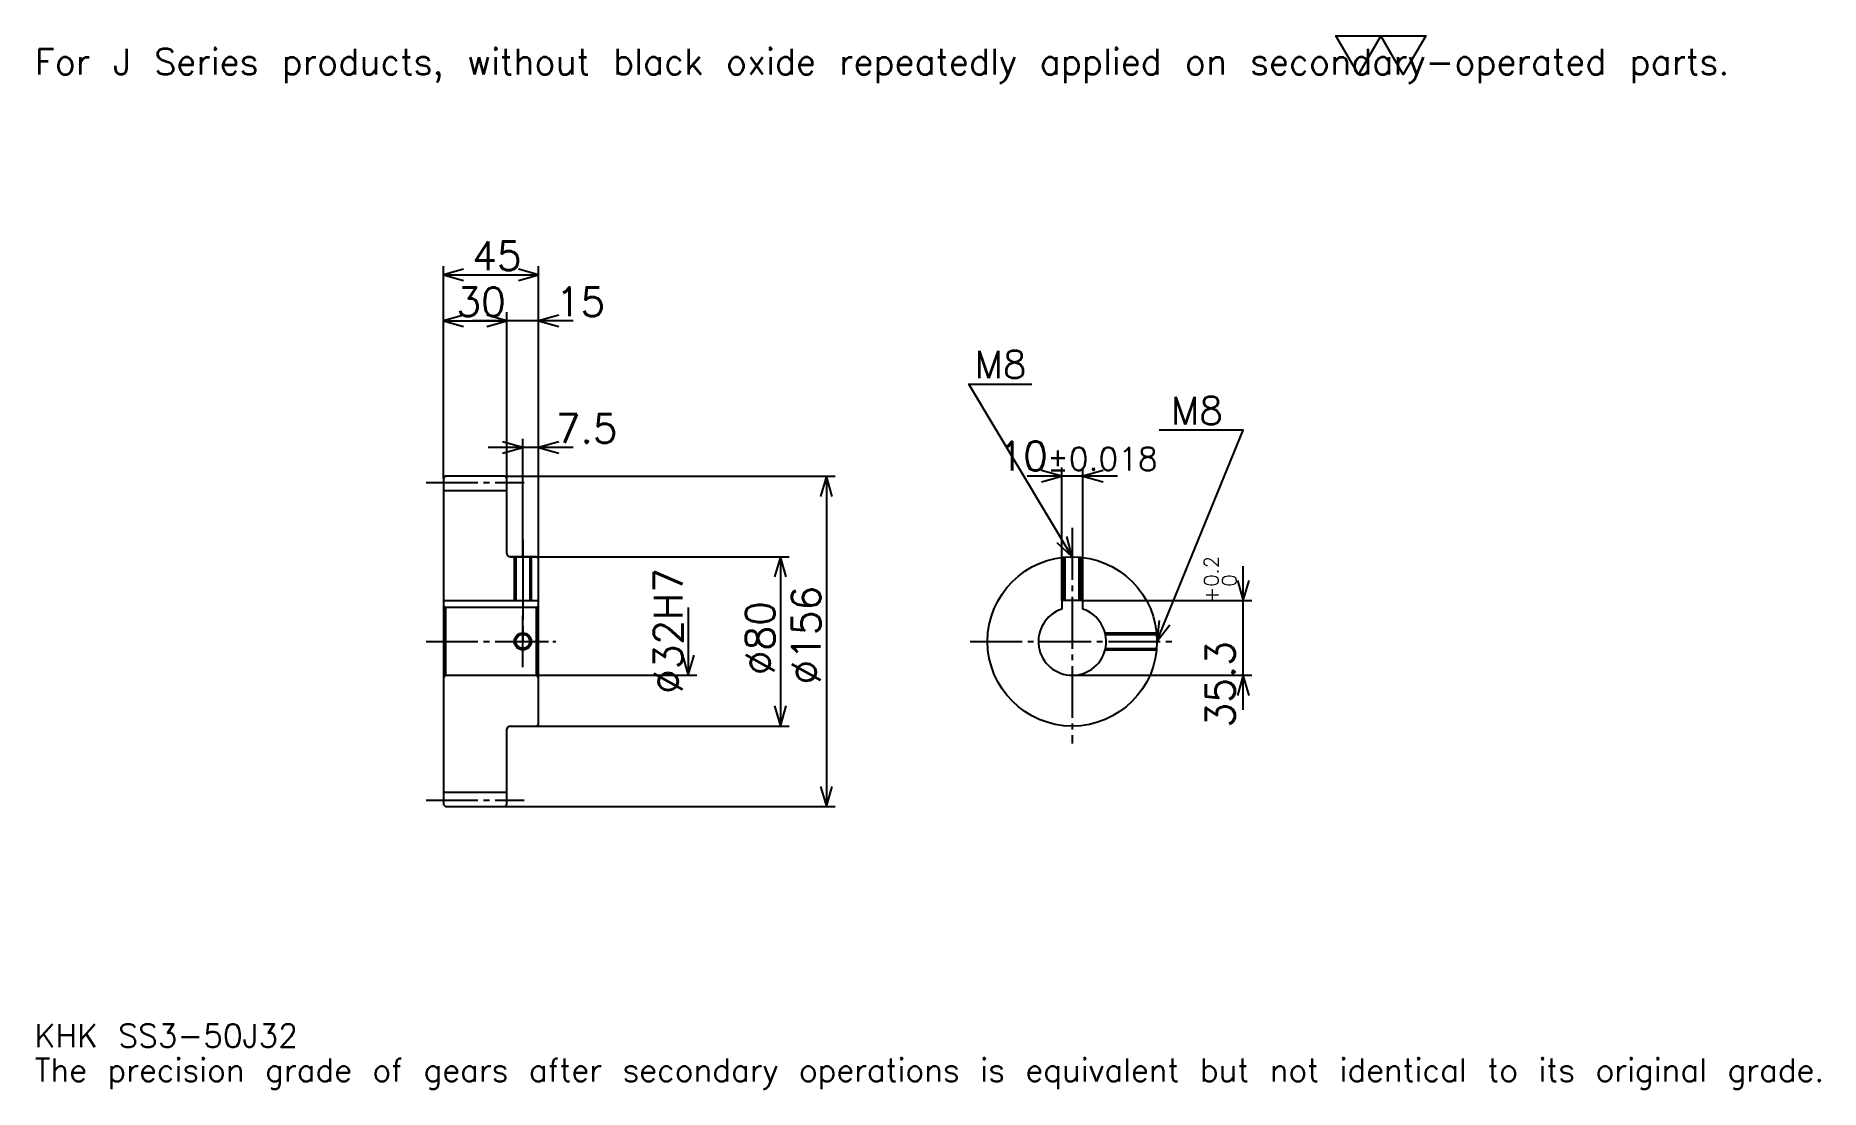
# Model space of a CAD drawing. Extents: x 28 to 870, y 10 to 508.
import ezdxf

# ---------------------------------------------------------------- set-up
doc = ezdxf.new("R2010")
doc.units = 0
doc.linetypes.add('DASHDOT', pattern=[32.608695, 24.456522, -2.717391, 2.717391, -2.717391])
doc.layers.get('0').update_dxf_attribs({"linetype": 'CONTINUOUS'})
doc.layers.add('DASHDOT', color=6, linetype='DASHDOT')
doc.styles.add('KANJI', font='TXT', dxfattribs={"bigfont": 'BIGFONT'})

msp = doc.modelspace()

# ---------------------------------------------------------------- linework, layer by layer
at = {"color": 5}
for p, q in [((220.108688, 299.467407), (220.108688, 398.652161)), ((265.108704, 299.467407), (265.108704, 398.652161)), ((220.108688, 394.576111), (265.108704, 394.576111)), ((220.108688, 372.836975), (250.108688, 372.836975)), ((281.413025, 372.836975), (233.804337, 372.836975)), ((250.108688, 299.467407), (250.108688, 376.913025)), ((281.413025, 313.054352), (241.304337, 313.054352)), ((257.608704, 299.467407), (257.608704, 317.130432)), ((512.065186, 240.767395), (512.065186, 303.586945)), ((522.065186, 240.767395), (522.065186, 303.586945)), ((220.108688, 298.467407), (220.108688, 299.467407)), ((249.108688, 299.467407), (265.108704, 299.467407)), ((250.108688, 298.467407), (250.108688, 299.467407)), ((257.608704, 261.467407), (257.608704, 299.467407)), ((257.608704, 261.467407), (257.608704, 299.467407)), ((265.108704, 299.467407), (405.054321, 299.467407)), ((265.108704, 260.467407), (265.108704, 299.467407)), ((400.978271, 299.467407), (400.978271, 143.467392)), ((538.369568, 299.510864), (495.760864, 299.510864)), ((251.608688, 261.467407), (265.108704, 261.467407)), ((265.108704, 261.467407), (383.315186, 261.467407)), ((379.239136, 261.467407), (379.239136, 181.467392)), ((597.82605, 189.16304), (597.82605, 257.071747)), ((335.760864, 237.467392), (335.760864, 205.467392)), ((522.065186, 240.767395), (601.902161, 240.767395)), ((265.108704, 205.467392), (339.836945, 205.467392)), ((517.065186, 205.467392), (601.902161, 205.467392)), ((251.608688, 181.467392), (265.108704, 181.467392)), ((265.108704, 181.467392), (383.315186, 181.467392)), ((249.108688, 143.467392), (265.108704, 143.467392)), ((265.108704, 143.467392), (405.054321, 143.467392))]:
    msp.add_line(p, q, dxfattribs=at)
at = {"color": 4}
for p, q in [((220.108688, 292.717407), (250.108688, 292.717407)), ((220.108688, 240.767395), (265.108704, 240.767395)), ((221.108688, 237.467392), (221.108688, 205.467392)), ((264.108704, 237.467392), (265.108704, 238.467392)), ((264.108704, 205.467392), (265.108704, 204.467392)), ((220.108688, 150.217392), (250.108688, 150.217392))]:
    msp.add_line(p, q, dxfattribs=at)
at = {"color": 7}
msp.add_lwpolyline([(652.173889, 489.130432), (641.57605, 507.5), (683.967346, 507.5), (673.369568, 489.130432), (662.771729, 507.5), (652.173889, 489.130432)], dxfattribs=at)
at = {"color": 5}
for points in [[(229.619553, 397.293488), (220.108688, 394.576111), (229.619553, 391.858704)], [(255.597809, 391.858704), (265.108704, 394.576111), (255.597809, 397.293488)], [(229.619553, 375.554352), (220.108688, 372.836975), (229.619553, 370.119568)], [(240.597824, 370.119568), (250.108688, 372.836975), (240.597824, 375.554352)], [(240.597824, 370.119568), (250.108688, 372.836975), (240.597824, 375.554352)], [(274.619568, 375.554352), (265.108704, 372.836975), (274.619568, 370.119568)], [(517.065186, 261.467407), (468.152161, 342.989136), (498.043457, 342.989136)], [(557.065186, 221.467392), (597.82605, 321.25), (558.152161, 321.25)], [(248.097824, 310.336975), (257.608704, 313.054352), (248.097824, 315.771729)], [(274.619568, 315.771729), (265.108704, 313.054352), (274.619568, 310.336975)], [(403.695648, 289.956512), (400.978271, 299.467407), (398.260864, 289.956512)], [(502.554321, 296.793457), (512.065186, 299.510864), (502.554321, 302.228271)], [(531.57605, 302.228271), (522.065186, 299.510864), (531.57605, 296.793457)], [(509.841736, 268.224792), (517.065186, 261.467407), (514.502014, 271.020996)], [(381.956512, 251.956528), (379.239136, 261.467407), (376.521729, 251.956528)], [(595.108704, 250.278259), (597.82605, 240.767395), (600.543457, 250.278259)], [(558.14624, 231.299591), (557.065186, 221.467392), (563.177429, 229.24437)], [(333.043457, 214.978256), (335.760864, 205.467392), (338.478271, 214.978256)], [(600.543457, 195.956528), (597.82605, 205.467392), (595.108704, 195.956528)], [(376.521729, 190.978256), (379.239136, 181.467392), (381.956512, 190.978256)], [(398.260864, 152.978271), (400.978271, 143.467392), (403.695648, 152.978271)]]:
    msp.add_lwpolyline(points, dxfattribs=at)
at = {"color": 4}
for points in [[(250.108688, 262.967407), (250.108688, 298.467407), (249.108688, 299.467407), (221.108688, 299.467407), (220.108688, 298.467407), (220.108688, 204.467392)], [(251.608688, 181.467392), (264.108704, 181.467392), (265.108704, 182.467392), (265.108704, 260.467407), (264.108704, 261.467407), (251.608688, 261.467407)], [(253.608688, 261.467407), (253.608688, 240.767395)], [(254.283691, 261.467407), (254.283691, 240.767395)], [(260.933685, 261.467407), (260.933685, 240.767395)], [(261.608704, 261.467407), (261.608704, 240.767395)], [(513.065186, 240.767395), (513.065186, 261.266876)], [(513.740173, 240.767395), (513.740173, 261.328949)], [(520.390198, 240.767395), (520.390198, 261.328949)], [(521.065186, 240.767395), (521.065186, 261.266876)], [(220.108688, 204.467392), (221.108688, 205.467392), (264.108704, 205.467392), (264.108704, 237.467392), (221.108688, 237.467392), (220.108688, 238.467392)], [(522.065186, 236.666077), (522.065186, 240.767395), (512.065186, 240.767395), (512.065186, 236.666077)], [(532.557129, 225.467392), (556.864685, 225.467392)], [(532.715881, 224.792389), (556.926758, 224.792389)], [(532.557129, 217.467392), (556.864685, 217.467392)], [(532.715881, 218.142395), (556.926758, 218.142395)], [(220.108688, 204.467392), (220.108688, 144.467392), (221.108688, 143.467392), (249.108688, 143.467392), (250.108688, 144.467392), (250.108688, 179.967392)]]:
    msp.add_lwpolyline(points, dxfattribs=at)
for centre, radius in [((517.065186, 221.467392), 40), ((257.608704, 221.467392), 3.325)]:
    msp.add_circle(centre, radius, dxfattribs=at)
at = {"color": 7}
msp.add_circle((257.608704, 221.467392), 4, dxfattribs=at)
at = {"color": 4}
for centre, radius, start, end in [((251.608688, 262.967407), 1.5, 180, 270), ((517.065186, 221.467392), 16, 108.209957329, 71.790042671), ((251.608688, 179.967392), 1.5, 90, 180)]:
    msp.add_arc(centre, radius, start, end, dxfattribs=at)
at = {"layer": 'DASHDOT', "color": 7}
for p, q in [((211.956512, 296.467407), (258.260864, 296.467407)), ((517.065186, 275.054352), (517.065186, 173.315216)), ((257.608704, 261.467407), (257.608704, 221.467392)), ((211.956512, 221.467392), (273.260864, 221.467392)), ((468.913025, 221.467392), (565.217407, 221.467392)), ((211.956512, 146.467392), (258.260864, 146.467392))]:
    msp.add_line(p, q, dxfattribs=at)
for points in [[(257.608704, 269.619568), (257.608704, 232.615219)], [(257.608704, 209.315216), (257.608704, 233.619568)], [(245.456512, 221.467392), (269.760864, 221.467392)]]:
    msp.add_lwpolyline(points, dxfattribs=at)

# ---------------------------------------------------------------- texts
at = {"color": 7, "style": 'KANJI'}
for s, height, p in [('For J Series products, without black oxide repeatedly applied on secondary-operated parts.', 12.228261, (27.173914, 489.130432)), ('45', 13.586957, (233.777161, 396.75)), ('30', 13.586957, (226.277161, 375.010864)), ('15', 13.586957, (273.260864, 375.010864)), ('M8', 13.043479, (470.869568, 345.706512)), ('7.5', 13.586957, (273.260864, 315.228271)), ('M8', 13.043479, (563.586975, 323.967407)), ('10', 13.586957, (482.225586, 302.228271)), ('%%p0.018', 10.869565, (505.185852, 302.228271)), ('KHK SS3-50J32', 10.869565, (27.173914, 29.891304)), ('The precision grade of gears after secondary operations is equivalent but not identical to its original grade.', 10.869565, (27.173914, 13.586957))]:
    msp.add_text(s, height=height, dxfattribs=at).set_placement(p)
for s, height, p in [('%%c32H7', 13.586957, (333.043457, 196.671204)), ('0.2', 6.793478, (586.141296, 247.264526)), ('%%c156', 13.586957, (398.260864, 201.08696)), ('+', 6.793478, (586.141296, 239.655838)), ('0', 6.793478, (594.565186, 247.264526)), ('%%c80', 13.586957, (376.521729, 205.502716)), ('35.3', 13.586957, (593.75, 180.846115))]:
    msp.add_text(s, height=height, rotation=90, dxfattribs=at).set_placement(p)

doc.saveas('drawing.dxf')
